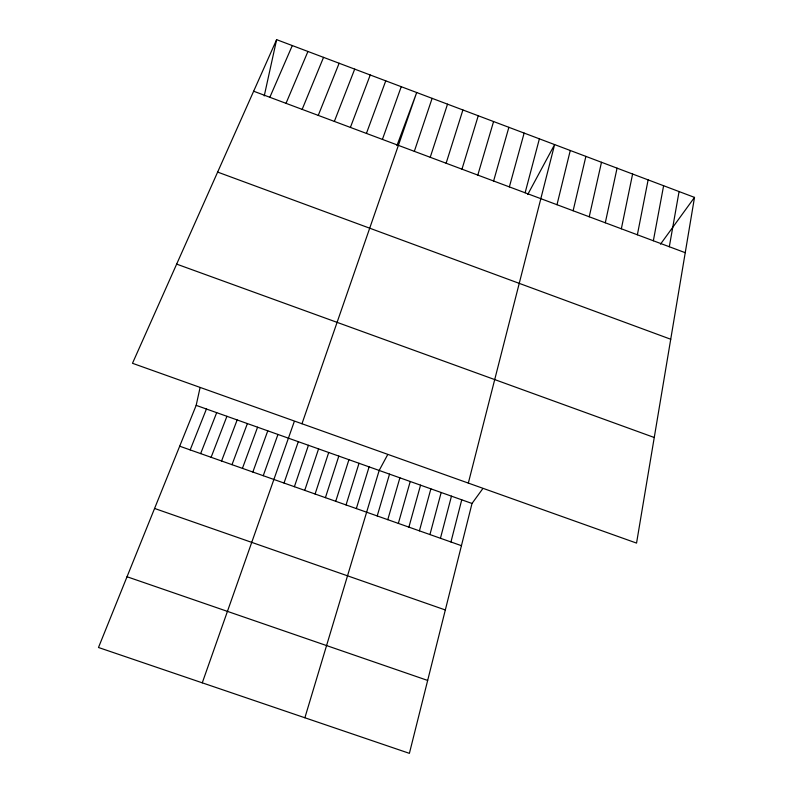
<?xml version="1.0" encoding="UTF-8"?>
<svg xmlns="http://www.w3.org/2000/svg" width="793" height="793" viewBox="0 0 793 793"><rect width="100%" height="100%" fill="white"/><g stroke="black" fill="none" stroke-linecap="round" stroke-linejoin="round"><path stroke-width="1.19" d="M694.509 197.388L636.551 543.096L132.49 363.293L276.618 39.65L694.509 197.388L660.5 244.175M669.312 246.732L679.076 191.559M653.353 240.765L663.612 185.731M637.364 234.787L648.129 179.882M621.345 228.79L632.606 174.024M605.297 222.793L617.063 168.156M482.61 488.884L472.013 503.466L409.396 753.35L98.491 647.494L196.168 405.362L199.965 388.074M264.238 95.933L276.618 39.65M589.229 216.776L601.49 162.278M573.121 210.75L585.888 156.39M556.993 204.713L570.266 150.492M468.326 483.096L554.614 144.584L527.732 194.503M450.949 541.976L461.744 499.808M440.452 538.269L451.465 496.15M525.115 192.788L539.389 138.834M429.945 534.561L441.176 492.493M419.418 530.844L430.867 488.825M509.364 186.9L524.143 133.085M408.891 527.127L420.558 485.157M398.344 523.4L410.229 481.49M493.603 181.002L508.878 127.316M387.777 519.673L399.89 477.812M377.21 515.946L389.532 474.125M477.802 175.084L493.573 121.547M304.879 717.764L379.173 470.447L387.509 454.964M461.972 169.167L478.248 115.758M356.344 508.571L369.102 466.859M346.045 504.943L359.021 463.281M446.122 163.239L462.904 109.969M335.736 501.295L348.93 459.682M325.417 497.657L338.819 456.094M430.232 157.292L447.52 104.161M315.089 494.009L328.708 452.496M304.74 490.352L318.578 448.897M414.323 151.344L432.116 98.352M294.391 486.704L308.437 445.289M284.023 483.036L298.297 441.681M301.974 423.749L416.692 92.523L396.946 145.585M202.274 682.832L294.223 421.698M382.414 139.399L401.238 86.685M263.246 475.701L277.956 434.445M252.848 472.033L267.776 430.827M242.43 468.356L257.576 427.199M366.425 133.422L385.755 80.846M232.002 464.678L247.376 423.571M221.564 460.991L237.157 419.933M350.397 127.425L370.242 74.988M211.116 457.293L226.927 416.295M334.349 121.418L354.699 69.13M200.649 453.606L216.687 412.657M190.171 449.909L206.428 409.01M318.261 115.401L339.136 63.252M302.153 109.375L323.544 57.364M286.015 103.338L307.932 51.476M269.848 97.281L292.29 45.568M127.029 576.749L427.665 680.434M154.576 508.452L445.329 609.966M179.684 446.201L461.437 545.683M196.168 405.362L472.013 503.466M176.661 264.119L654.255 437.498M217.639 172.091L670.729 339.245M253.651 91.225L685.241 252.699"/></g></svg>
